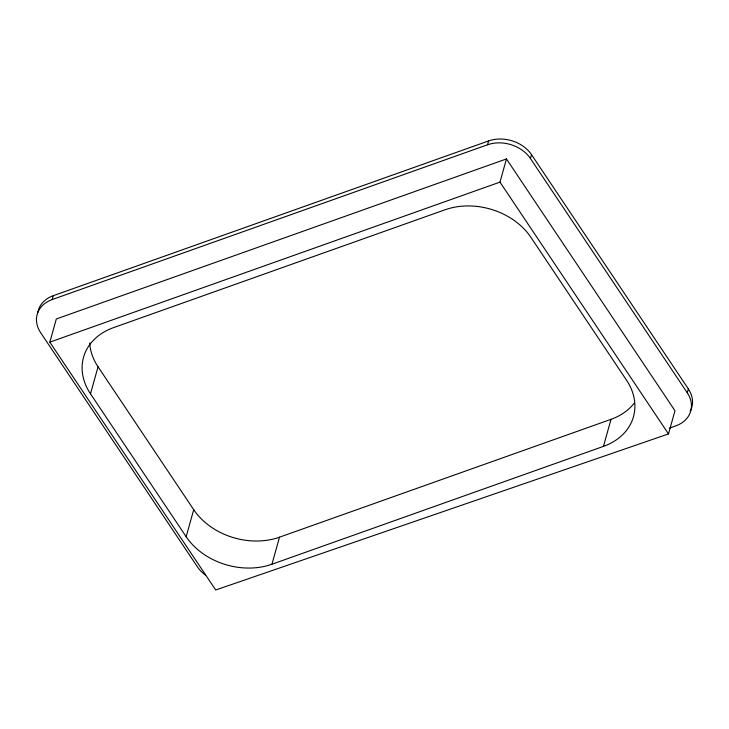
<?xml version="1.0" encoding="UTF-8"?>
<svg xmlns="http://www.w3.org/2000/svg" width="729" height="729" viewBox="0 0 729 729"><rect width="100%" height="100%" fill="white"/><g stroke="black" fill="none" stroke-linecap="round" stroke-linejoin="round"><path stroke-width="1.09" d="M205.551 575.163A31.866 24.768 15.6 0 1 197.477 566.934L40.642 332.661A31.866 24.768 15.6 0 1 52.178 299.564L53.253 295.701L488.63 140.916A31.866 24.768 15.6 0 1 531.523 154.666L688.358 388.94A31.866 24.768 15.6 0 1 690.153 411.302M49.836 342.156L56.315 318.974L506.455 158.94L674.972 410.746L668.493 433.928L215.702 589.998L49.836 342.156L499.985 182.113L506.455 158.94M90.496 393.824A63.733 49.526 15.6 0 1 113.551 327.622L445.054 209.77A63.733 49.526 15.6 0 1 530.849 237.271L626.512 380.173A63.733 49.526 15.6 0 1 603.457 446.376L271.953 564.228A63.733 49.526 15.6 0 1 186.168 536.726L90.496 393.824L98.05 366.778A63.733 49.526 15.6 0 1 89.713 342.949M186.168 536.726L193.714 509.68L98.05 366.778M271.953 564.228L279.508 537.191L611.011 419.33A63.733 49.526 15.6 0 0 634.02 403.383M52.178 299.564L487.546 144.779L488.63 140.916M669.313 428.187L675.747 425.9A31.866 24.768 15.6 0 0 687.274 392.794L530.439 158.53L531.523 154.666M603.457 446.376L611.011 419.33M687.274 392.794L688.358 388.94M499.985 182.113L668.493 433.928M487.546 144.779A31.866 24.768 15.6 0 1 530.439 158.53M37.799 312.541A31.866 24.768 15.6 0 1 53.253 295.701M279.508 537.191A63.733 49.526 15.6 0 1 193.714 509.68"/></g></svg>
